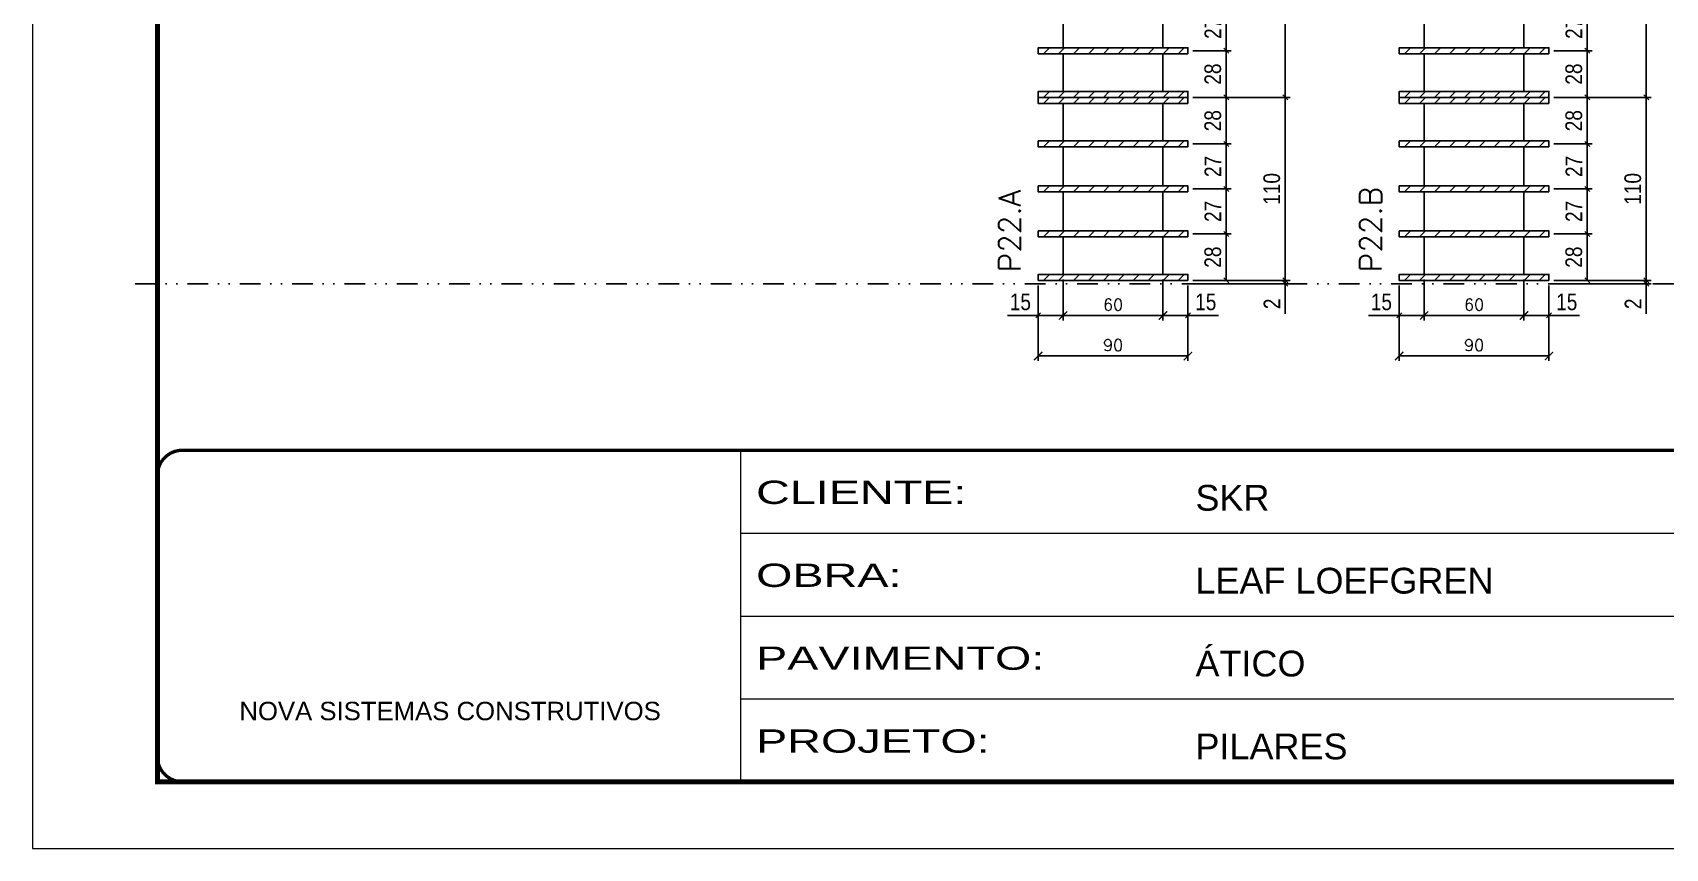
# Model space of a CAD drawing. Extents: x 14400 to 27878, y -21631 to 6985.
# Drawn here: x 15998 to 16980, y -10145 to -9655 of the extents above; entities that cross this region are included whole.
import ezdxf

# ---------------------------------------------------------------- set-up
doc = ezdxf.new("R2010")
doc.units = 0
for name, pattern in [('CONTINUO', [0]), ('DASHED', [0.75, 0.5, -0.25]), ('DIVIDE2', [0.625, 0.25, -0.125, 0, -0.125, 0, -0.125])]:
    doc.linetypes.add(name, pattern=pattern)
for name, color, linetype in [('COTA', 241, 'Continuous'), ('cotas', 4, 'Continuous'), ('Nível', 160, 'Continuous'), ('TEXTO_GERAL', 7, 'Continuous')]:
    doc.layers.add(name, color=color, linetype=linetype)
for name, color, linetype, lineweight in [('Folhas', 255, 'Continuous', 9), ('HACHURACONCRETO', 7, 'Continuous', 13), ('SARRAFO DE PRESSAO', 251, 'DASHED', 9)]:
    doc.layers.add(name, color=color, linetype=linetype, lineweight=lineweight)
doc.styles.add('ARIAL', font='arial.ttf')
doc.styles.add('COTA TECNICA', font='techl___.ttf', dxfattribs={"height": 10})
doc.styles.add('REGUA-120', font='ROMANS.shx', dxfattribs={"height": 15})
doc.styles.add('ROMANS', font='romans.shx')
doc.styles.add('Tecnologia', font='')
doc.styles.get('Tecnologia').set_extended_font_data('Forgotten Futurist')
doc.dimstyles.new('Cota Paínel', dxfattribs={"dimtxt": 7, "dimasz": 5, "dimexe": 3, "dimexo": 3, "dimgap": 3, "dimtad": 1, "dimdec": 1, "dimzin": 12, "dimdsep": 46, "dimtxsty": 'ROMANS', "dimblk": 'ARCHTICK', "dimcen": 0, "dimclrd": 4, "dimclre": 4, "dimclrt": 1, "dimadec": 1, "dimazin": 3, "dimtfac": 1, "dimtdec": 1, "dimtmove": 0, "dimatfit": 3, "dimldrblk": 'OBLIQUE', "dimfxl": 1, "dimtolj": 1, "dimtzin": 12, "dimarcsym": 0})
doc.dimstyles.new('PAINEL', dxfattribs={"dimtxt": 10, "dimasz": 3, "dimexe": 3, "dimexo": 3, "dimgap": 3, "dimtad": 1, "dimdec": 1, "dimzin": 12, "dimdsep": 46, "dimtxsty": 'COTA TECNICA', "dimblk1": 'OBLIQUE', "dimblk2": 'OBLIQUE', "dimsah": 1, "dimcen": 0.9, "dimclrd": 4, "dimclre": 4, "dimclrt": 240, "dimadec": 1, "dimazin": 3, "dimtfac": 1, "dimtdec": 1, "dimtmove": 0, "dimatfit": 3, "dimfxl": 1, "dimtolj": 1, "dimtzin": 12, "dimarcsym": 0})

# ---------------------------------------------------------------- blocks, each defined once
blk = doc.blocks.new('9999999999')
at = {"color": 30, "linetype": 'CONTINUO'}
for p, q in [((98564.56, 34230.21), (98564.56, 34429.45)), ((98564.56, 34379.64), (99583.98, 34379.64)), ((98564.56, 34329.83), (99487.98, 34329.83)), ((98564.56, 34280.02), (99487.98, 34280.02))]:
    blk.add_line(p, q, dxfattribs=at)
at = {"color": 30, "linetype": 'CONTINUO', "const_width": 2}
blk.add_lwpolyline([(99583.98, 34230.21), (99583.98, 34414.45, 0.414214), (99568.98, 34429.45), (98228.98, 34429.45, 0.414214), (98213.98, 34414.45), (98213.98, 34245.21, 0.414214), (98228.98, 34230.21), (99583.98, 34230.21)], format="xyb", dxfattribs=at)
at = {"layer": 'Folhas'}
blk.add_lwpolyline([(98138.98, 34190.21), (99623.98, 34190.21), (99623.98, 35240.21), (98138.98, 35240.21)], close=True, dxfattribs=at)
at = {"layer": 'Folhas', "color": 30, "const_width": 3}
blk.add_lwpolyline([(98213.98, 34230.21), (99583.98, 34230.21), (99583.98, 35200.21), (98213.98, 35200.21)], close=True, dxfattribs=at)
at = {"color": 7, "linetype": 'Continuous', "ltscale": 5, "style": 'ARIAL'}
for s, height, p in [('SKR', 15.483, (98837.68, 34393.13)), ('LEAF LOEFGREN', 15.4829, (98837.68, 34343.32)), ('ÁTICO', 15.483, (98837.68, 34293.51)), ('NOVA SISTEMAS CONSTRUTIVOS', 11.0592, (98263.19, 34267.21)), ('PILARES', 15.483, (98837.68, 34243.7))]:
    blk.add_text(s, height=height, dxfattribs=at).set_placement(p)
at = {"layer": 'Folhas', "color": 7, "style": 'Tecnologia', "width": 1.5}
for s, p in [('CLIENTE:', (98573.65, 34397.17)), ('OBRA:', (98573.65, 34347.31)), ('PAVIMENTO:', (98573.65, 34297.5)), ('PROJETO:', (98573.65, 34247.69))]:
    blk.add_text(s, height=14, dxfattribs=at).set_placement(p)
blk = doc.blocks.new('_Oblique')
at = {"color": 0, "linetype": 'ByBlock', "lineweight": -2}
blk.add_line((-0.5, -0.5), (0.5, 0.5), dxfattribs=at)
blk = doc.blocks.new('*D3005')
at = {"layer": 'cotas', "color": 4, "lineweight": -2, "transparency": 16777216}
for p, q in [((16697.35, -9804.04), (16754.14, -9804.04)), ((16697.35, -9806.04), (16754.14, -9806.04)), ((16751.14, -9804.04), (16751.14, -9801.04)), ((16751.14, -9804.04), (16751.14, -9806.04)), ((16751.14, -9806.04), (16751.14, -9824.15))]:
    blk.add_line(p, q, dxfattribs=at)
at = {"layer": 'Defpoints', "color": 0, "transparency": 16777216}
for p in [(16694.35, -9804.04), (16694.35, -9806.04), (16751.14, -9806.04)]:
    blk.add_point(p, dxfattribs=at)
at = {"layer": 'cotas', "color": 4, "lineweight": -2, "transparency": 16777216, "xscale": 3, "yscale": 3, "zscale": 3}
for p, rotation in [((16751.14, -9804.04), 270), ((16751.14, -9806.04), 90)]:
    blk.add_blockref('_Oblique', p, dxfattribs=dict(at, rotation=rotation))
at = {"layer": 'cotas', "color": 240, "transparency": 16777216, "insert": (16743.14, -9818.1), "char_height": 10, "attachment_point": 5, "rotation": 90, "style": 'COTA TECNICA'}
blk.add_mtext('\\A1;2', dxfattribs=at)
blk = doc.blocks.new('*D3006')
at = {"layer": 'cotas', "color": 4, "lineweight": -2, "transparency": 16777216}
for p, q in [((16602.65, -9807.04), (16602.65, -9828.1)), ((16617.65, -9803.44), (16617.65, -9828.1)), ((16602.65, -9825.1), (16584.28, -9825.1)), ((16617.65, -9825.1), (16602.65, -9825.1))]:
    blk.add_line(p, q, dxfattribs=at)
at = {"layer": 'Defpoints', "color": 0, "transparency": 16777216}
for p in [(16617.65, -9800.44), (16602.65, -9804.04), (16602.65, -9825.1)]:
    blk.add_point(p, dxfattribs=at)
at = {"layer": 'cotas', "color": 4, "lineweight": -2, "transparency": 16777216, "xscale": 3, "yscale": 3, "zscale": 3, "rotation": 180}
blk.add_blockref('_Oblique', (16602.65, -9825.1), dxfattribs=at)
at = {"layer": 'cotas', "color": 4, "lineweight": -2, "transparency": 16777216, "xscale": 3, "yscale": 3, "zscale": 3}
blk.add_blockref('_Oblique', (16617.65, -9825.1), dxfattribs=at)
at = {"layer": 'cotas', "color": 240, "transparency": 16777216, "insert": (16591.96, -9816.99), "char_height": 10, "attachment_point": 5, "style": 'COTA TECNICA'}
blk.add_mtext('\\A1;15', dxfattribs=at)
blk = doc.blocks.new('*D3007')
at = {"layer": 'cotas', "color": 4, "lineweight": -2, "transparency": 16777216}
for p, q in [((16677.65, -9803.44), (16677.65, -9828.1)), ((16692.65, -9807.04), (16692.65, -9828.1)), ((16677.65, -9825.1), (16692.65, -9825.1)), ((16692.65, -9825.1), (16711.02, -9825.1))]:
    blk.add_line(p, q, dxfattribs=at)
at = {"layer": 'Defpoints', "color": 0, "transparency": 16777216}
for p in [(16677.65, -9800.44), (16692.65, -9804.04), (16692.65, -9825.1)]:
    blk.add_point(p, dxfattribs=at)
at = {"layer": 'cotas', "color": 4, "lineweight": -2, "transparency": 16777216, "xscale": 3, "yscale": 3, "zscale": 3, "rotation": 180}
blk.add_blockref('_Oblique', (16677.65, -9825.1), dxfattribs=at)
at = {"layer": 'cotas', "color": 4, "lineweight": -2, "transparency": 16777216, "xscale": 3, "yscale": 3, "zscale": 3}
blk.add_blockref('_Oblique', (16692.65, -9825.1), dxfattribs=at)
at = {"layer": 'cotas', "color": 240, "transparency": 16777216, "insert": (16703.34, -9816.99), "char_height": 10, "attachment_point": 5, "style": 'COTA TECNICA'}
blk.add_mtext('\\A1;15', dxfattribs=at)
blk = doc.blocks.new('_ArchTick')
at = {"color": 0, "linetype": 'ByBlock', "const_width": 0.15}
blk.add_lwpolyline([(-0.5, -0.5), (0.5, 0.5)], dxfattribs=at)
blk = doc.blocks.new('*D3008')
at = {"layer": 'COTA', "color": 4, "lineweight": -2, "transparency": 16777216}
for p, q in [((16602.65, -9807.04), (16602.65, -9852.43)), ((16692.65, -9807.04), (16692.65, -9852.43)), ((16602.65, -9849.43), (16692.65, -9849.43))]:
    blk.add_line(p, q, dxfattribs=at)
at = {"layer": 'Defpoints', "color": 0, "transparency": 16777216}
for p in [(16602.65, -9804.04), (16692.65, -9804.04), (16692.65, -9849.43)]:
    blk.add_point(p, dxfattribs=at)
at = {"layer": 'COTA', "color": 4, "lineweight": -2, "transparency": 16777216, "xscale": 5, "yscale": 5, "zscale": 5, "rotation": 180}
blk.add_blockref('_ArchTick', (16602.65, -9849.43), dxfattribs=at)
at = {"layer": 'COTA', "color": 4, "lineweight": -2, "transparency": 16777216, "xscale": 5, "yscale": 5, "zscale": 5}
blk.add_blockref('_ArchTick', (16692.65, -9849.43), dxfattribs=at)
at = {"layer": 'COTA', "color": 1, "transparency": 16777216, "insert": (16647.65, -9842.93), "char_height": 7, "attachment_point": 5, "style": 'ROMANS'}
blk.add_mtext('\\A1;90', dxfattribs=at)
blk = doc.blocks.new('*D3009')
at = {"layer": 'cotas', "color": 4, "lineweight": -2, "transparency": 16777216}
for p, q in [((16695.65, -9694.04), (16754.14, -9694.04)), ((16751.14, -9804.04), (16751.14, -9694.04)), ((16695.65, -9804.04), (16754.14, -9804.04))]:
    blk.add_line(p, q, dxfattribs=at)
at = {"layer": 'Defpoints', "color": 0, "transparency": 16777216}
for p in [(16692.65, -9694.04), (16751.14, -9694.04), (16692.65, -9804.04)]:
    blk.add_point(p, dxfattribs=at)
at = {"layer": 'cotas', "color": 4, "lineweight": -2, "transparency": 16777216, "xscale": 3, "yscale": 3, "zscale": 3}
for p, rotation in [((16751.14, -9694.04), 90), ((16751.14, -9804.04), 270)]:
    blk.add_blockref('_Oblique', p, dxfattribs=dict(at, rotation=rotation))
at = {"layer": 'cotas', "color": 240, "transparency": 16777216, "insert": (16743.04, -9749.04), "char_height": 10, "attachment_point": 5, "rotation": 90, "style": 'COTA TECNICA'}
blk.add_mtext('\\A1;110', dxfattribs=at)
blk = doc.blocks.new('*D3010')
at = {"layer": 'cotas', "color": 4, "lineweight": -2, "transparency": 16777216}
for p, q in [((16695.65, -9776.04), (16718.7, -9776.04)), ((16715.7, -9804.04), (16715.7, -9776.04)), ((16695.65, -9804.04), (16718.7, -9804.04))]:
    blk.add_line(p, q, dxfattribs=at)
at = {"layer": 'Defpoints', "color": 0, "transparency": 16777216}
for p in [(16692.65, -9776.04), (16715.7, -9776.04), (16692.65, -9804.04)]:
    blk.add_point(p, dxfattribs=at)
at = {"layer": 'cotas', "color": 4, "lineweight": -2, "transparency": 16777216, "xscale": 3, "yscale": 3, "zscale": 3}
for p, rotation in [((16715.7, -9776.04), 90), ((16715.7, -9804.04), 270)]:
    blk.add_blockref('_Oblique', p, dxfattribs=dict(at, rotation=rotation))
at = {"layer": 'cotas', "color": 240, "transparency": 16777216, "insert": (16707.6, -9790.04), "char_height": 10, "attachment_point": 5, "rotation": 90, "style": 'COTA TECNICA'}
blk.add_mtext('\\A1;28', dxfattribs=at)
blk = doc.blocks.new('*D3011')
at = {"layer": 'cotas', "color": 4, "lineweight": -2, "transparency": 16777216}
for p, q in [((16695.65, -9749.04), (16718.7, -9749.04)), ((16715.7, -9776.04), (16715.7, -9749.04)), ((16695.65, -9776.04), (16718.7, -9776.04))]:
    blk.add_line(p, q, dxfattribs=at)
at = {"layer": 'Defpoints', "color": 0, "transparency": 16777216}
for p in [(16692.65, -9749.04), (16715.7, -9749.04), (16692.65, -9776.04)]:
    blk.add_point(p, dxfattribs=at)
at = {"layer": 'cotas', "color": 4, "lineweight": -2, "transparency": 16777216, "xscale": 3, "yscale": 3, "zscale": 3}
for p, rotation in [((16715.7, -9749.04), 90), ((16715.7, -9776.04), 270)]:
    blk.add_blockref('_Oblique', p, dxfattribs=dict(at, rotation=rotation))
at = {"layer": 'cotas', "color": 240, "transparency": 16777216, "insert": (16707.62, -9762.54), "char_height": 10, "attachment_point": 5, "rotation": 90, "style": 'COTA TECNICA'}
blk.add_mtext('\\A1;27', dxfattribs=at)
blk = doc.blocks.new('*D3012')
at = {"layer": 'cotas', "color": 4, "lineweight": -2, "transparency": 16777216}
for p, q in [((16695.65, -9722.04), (16718.7, -9722.04)), ((16715.7, -9749.04), (16715.7, -9722.04)), ((16695.65, -9749.04), (16718.7, -9749.04))]:
    blk.add_line(p, q, dxfattribs=at)
at = {"layer": 'Defpoints', "color": 0, "transparency": 16777216}
for p in [(16692.65, -9722.04), (16715.7, -9722.04), (16692.65, -9749.04)]:
    blk.add_point(p, dxfattribs=at)
at = {"layer": 'cotas', "color": 4, "lineweight": -2, "transparency": 16777216, "xscale": 3, "yscale": 3, "zscale": 3}
for p, rotation in [((16715.7, -9722.04), 90), ((16715.7, -9749.04), 270)]:
    blk.add_blockref('_Oblique', p, dxfattribs=dict(at, rotation=rotation))
at = {"layer": 'cotas', "color": 240, "transparency": 16777216, "insert": (16707.62, -9735.54), "char_height": 10, "attachment_point": 5, "rotation": 90, "style": 'COTA TECNICA'}
blk.add_mtext('\\A1;27', dxfattribs=at)
blk = doc.blocks.new('*D3013')
at = {"layer": 'cotas', "color": 4, "lineweight": -2, "transparency": 16777216}
for p, q in [((16695.65, -9694.04), (16718.7, -9694.04)), ((16715.7, -9722.04), (16715.7, -9694.04)), ((16695.65, -9722.04), (16718.7, -9722.04))]:
    blk.add_line(p, q, dxfattribs=at)
at = {"layer": 'Defpoints', "color": 0, "transparency": 16777216}
for p in [(16692.65, -9694.04), (16715.7, -9694.04), (16692.65, -9722.04)]:
    blk.add_point(p, dxfattribs=at)
at = {"layer": 'cotas', "color": 4, "lineweight": -2, "transparency": 16777216, "xscale": 3, "yscale": 3, "zscale": 3}
for p, rotation in [((16715.7, -9694.04), 90), ((16715.7, -9722.04), 270)]:
    blk.add_blockref('_Oblique', p, dxfattribs=dict(at, rotation=rotation))
at = {"layer": 'cotas', "color": 240, "transparency": 16777216, "insert": (16707.6, -9708.04), "char_height": 10, "attachment_point": 5, "rotation": 90, "style": 'COTA TECNICA'}
blk.add_mtext('\\A1;28', dxfattribs=at)
blk = doc.blocks.new('*D3014')
at = {"layer": 'cotas', "color": 4, "lineweight": -2, "transparency": 16777216}
for p, q in [((16695.65, -9584.04), (16754.14, -9584.04)), ((16751.14, -9694.04), (16751.14, -9584.04)), ((16695.65, -9694.04), (16754.14, -9694.04))]:
    blk.add_line(p, q, dxfattribs=at)
at = {"layer": 'Defpoints', "color": 0, "transparency": 16777216}
for p in [(16692.65, -9584.04), (16751.14, -9584.04), (16692.65, -9694.04)]:
    blk.add_point(p, dxfattribs=at)
at = {"layer": 'cotas', "color": 4, "lineweight": -2, "transparency": 16777216, "xscale": 3, "yscale": 3, "zscale": 3}
for p, rotation in [((16751.14, -9584.04), 90), ((16751.14, -9694.04), 270)]:
    blk.add_blockref('_Oblique', p, dxfattribs=dict(at, rotation=rotation))
at = {"layer": 'cotas', "color": 240, "transparency": 16777216, "insert": (16743.04, -9639.04), "char_height": 10, "attachment_point": 5, "rotation": 90, "style": 'COTA TECNICA'}
blk.add_mtext('\\A1;110', dxfattribs=at)
blk = doc.blocks.new('*D3015')
at = {"layer": 'cotas', "color": 4, "lineweight": -2, "transparency": 16777216}
for p, q in [((16695.65, -9666.04), (16718.7, -9666.04)), ((16715.7, -9694.04), (16715.7, -9666.04)), ((16695.65, -9694.04), (16718.7, -9694.04))]:
    blk.add_line(p, q, dxfattribs=at)
at = {"layer": 'Defpoints', "color": 0, "transparency": 16777216}
for p in [(16692.65, -9666.04), (16715.7, -9666.04), (16692.65, -9694.04)]:
    blk.add_point(p, dxfattribs=at)
at = {"layer": 'cotas', "color": 4, "lineweight": -2, "transparency": 16777216, "xscale": 3, "yscale": 3, "zscale": 3}
for p, rotation in [((16715.7, -9666.04), 90), ((16715.7, -9694.04), 270)]:
    blk.add_blockref('_Oblique', p, dxfattribs=dict(at, rotation=rotation))
at = {"layer": 'cotas', "color": 240, "transparency": 16777216, "insert": (16707.6, -9680.04), "char_height": 10, "attachment_point": 5, "rotation": 90, "style": 'COTA TECNICA'}
blk.add_mtext('\\A1;28', dxfattribs=at)
blk = doc.blocks.new('*D3016')
at = {"layer": 'cotas', "color": 4, "lineweight": -2, "transparency": 16777216}
for p, q in [((16695.65, -9639.04), (16718.7, -9639.04)), ((16715.7, -9666.04), (16715.7, -9639.04)), ((16695.65, -9666.04), (16718.7, -9666.04))]:
    blk.add_line(p, q, dxfattribs=at)
at = {"layer": 'Defpoints', "color": 0, "transparency": 16777216}
for p in [(16692.65, -9639.04), (16715.7, -9639.04), (16692.65, -9666.04)]:
    blk.add_point(p, dxfattribs=at)
at = {"layer": 'cotas', "color": 4, "lineweight": -2, "transparency": 16777216, "xscale": 3, "yscale": 3, "zscale": 3}
for p, rotation in [((16715.7, -9639.04), 90), ((16715.7, -9666.04), 270)]:
    blk.add_blockref('_Oblique', p, dxfattribs=dict(at, rotation=rotation))
at = {"layer": 'cotas', "color": 240, "transparency": 16777216, "insert": (16707.62, -9652.54), "char_height": 10, "attachment_point": 5, "rotation": 90, "style": 'COTA TECNICA'}
blk.add_mtext('\\A1;27', dxfattribs=at)
blk = doc.blocks.new('*D3019')
at = {"layer": 'COTA', "color": 4, "lineweight": -2, "transparency": 16777216}
for p, q in [((16617.65, -9809.04), (16617.65, -9828.1)), ((16677.65, -9809.04), (16677.65, -9828.1)), ((16617.65, -9825.1), (16677.65, -9825.1))]:
    blk.add_line(p, q, dxfattribs=at)
at = {"layer": 'Defpoints', "color": 0, "transparency": 16777216}
for p in [(16617.65, -9806.04), (16677.65, -9806.04), (16677.65, -9825.1)]:
    blk.add_point(p, dxfattribs=at)
at = {"layer": 'COTA', "color": 4, "lineweight": -2, "transparency": 16777216, "xscale": 5, "yscale": 5, "zscale": 5, "rotation": 180}
blk.add_blockref('_ArchTick', (16617.65, -9825.1), dxfattribs=at)
at = {"layer": 'COTA', "color": 4, "lineweight": -2, "transparency": 16777216, "xscale": 5, "yscale": 5, "zscale": 5}
blk.add_blockref('_ArchTick', (16677.65, -9825.1), dxfattribs=at)
at = {"layer": 'COTA', "color": 1, "transparency": 16777216, "insert": (16647.65, -9818.6), "char_height": 7, "attachment_point": 5, "style": 'ROMANS'}
blk.add_mtext('\\A1;60', dxfattribs=at)
blk = doc.blocks.new('*D3066')
at = {"layer": 'cotas', "color": 4, "lineweight": -2, "transparency": 16777216}
for p, q in [((16914.26, -9804.04), (16971.06, -9804.04)), ((16914.26, -9806.04), (16971.06, -9806.04)), ((16968.06, -9804.04), (16968.06, -9801.04)), ((16968.06, -9804.04), (16968.06, -9806.04)), ((16968.06, -9806.04), (16968.06, -9824.15))]:
    blk.add_line(p, q, dxfattribs=at)
at = {"layer": 'Defpoints', "color": 0, "transparency": 16777216}
for p in [(16911.26, -9804.04), (16911.26, -9806.04), (16968.06, -9806.04)]:
    blk.add_point(p, dxfattribs=at)
at = {"layer": 'cotas', "color": 4, "lineweight": -2, "transparency": 16777216, "xscale": 3, "yscale": 3, "zscale": 3}
for p, rotation in [((16968.06, -9804.04), 270), ((16968.06, -9806.04), 90)]:
    blk.add_blockref('_Oblique', p, dxfattribs=dict(at, rotation=rotation))
at = {"layer": 'cotas', "color": 240, "transparency": 16777216, "insert": (16960.06, -9818.1), "char_height": 10, "attachment_point": 5, "rotation": 90, "style": 'COTA TECNICA'}
blk.add_mtext('\\A1;2', dxfattribs=at)
blk = doc.blocks.new('*D3067')
at = {"layer": 'cotas', "color": 4, "lineweight": -2, "transparency": 16777216}
for p, q in [((16819.57, -9807.04), (16819.57, -9828.1)), ((16834.57, -9803.44), (16834.57, -9828.1)), ((16819.57, -9825.1), (16801.2, -9825.1)), ((16834.57, -9825.1), (16819.57, -9825.1))]:
    blk.add_line(p, q, dxfattribs=at)
at = {"layer": 'Defpoints', "color": 0, "transparency": 16777216}
for p in [(16834.57, -9800.44), (16819.57, -9804.04), (16819.57, -9825.1)]:
    blk.add_point(p, dxfattribs=at)
at = {"layer": 'cotas', "color": 4, "lineweight": -2, "transparency": 16777216, "xscale": 3, "yscale": 3, "zscale": 3, "rotation": 180}
blk.add_blockref('_Oblique', (16819.57, -9825.1), dxfattribs=at)
at = {"layer": 'cotas', "color": 4, "lineweight": -2, "transparency": 16777216, "xscale": 3, "yscale": 3, "zscale": 3}
blk.add_blockref('_Oblique', (16834.57, -9825.1), dxfattribs=at)
at = {"layer": 'cotas', "color": 240, "transparency": 16777216, "insert": (16808.88, -9816.99), "char_height": 10, "attachment_point": 5, "style": 'COTA TECNICA'}
blk.add_mtext('\\A1;15', dxfattribs=at)
blk = doc.blocks.new('*D3068')
at = {"layer": 'cotas', "color": 4, "lineweight": -2, "transparency": 16777216}
for p, q in [((16894.57, -9803.44), (16894.57, -9828.1)), ((16909.57, -9807.04), (16909.57, -9828.1)), ((16894.57, -9825.1), (16909.57, -9825.1)), ((16909.57, -9825.1), (16927.94, -9825.1))]:
    blk.add_line(p, q, dxfattribs=at)
at = {"layer": 'Defpoints', "color": 0, "transparency": 16777216}
for p in [(16894.57, -9800.44), (16909.57, -9804.04), (16909.57, -9825.1)]:
    blk.add_point(p, dxfattribs=at)
at = {"layer": 'cotas', "color": 4, "lineweight": -2, "transparency": 16777216, "xscale": 3, "yscale": 3, "zscale": 3, "rotation": 180}
blk.add_blockref('_Oblique', (16894.57, -9825.1), dxfattribs=at)
at = {"layer": 'cotas', "color": 4, "lineweight": -2, "transparency": 16777216, "xscale": 3, "yscale": 3, "zscale": 3}
blk.add_blockref('_Oblique', (16909.57, -9825.1), dxfattribs=at)
at = {"layer": 'cotas', "color": 240, "transparency": 16777216, "insert": (16920.25, -9816.99), "char_height": 10, "attachment_point": 5, "style": 'COTA TECNICA'}
blk.add_mtext('\\A1;15', dxfattribs=at)
blk = doc.blocks.new('*D3069')
at = {"layer": 'COTA', "color": 4, "lineweight": -2, "transparency": 16777216}
for p, q in [((16819.57, -9807.04), (16819.57, -9852.43)), ((16909.57, -9807.04), (16909.57, -9852.43)), ((16819.57, -9849.43), (16909.57, -9849.43))]:
    blk.add_line(p, q, dxfattribs=at)
at = {"layer": 'Defpoints', "color": 0, "transparency": 16777216}
for p in [(16819.57, -9804.04), (16909.57, -9804.04), (16909.57, -9849.43)]:
    blk.add_point(p, dxfattribs=at)
at = {"layer": 'COTA', "color": 4, "lineweight": -2, "transparency": 16777216, "xscale": 5, "yscale": 5, "zscale": 5, "rotation": 180}
blk.add_blockref('_ArchTick', (16819.57, -9849.43), dxfattribs=at)
at = {"layer": 'COTA', "color": 4, "lineweight": -2, "transparency": 16777216, "xscale": 5, "yscale": 5, "zscale": 5}
blk.add_blockref('_ArchTick', (16909.57, -9849.43), dxfattribs=at)
at = {"layer": 'COTA', "color": 1, "transparency": 16777216, "insert": (16864.57, -9842.93), "char_height": 7, "attachment_point": 5, "style": 'ROMANS'}
blk.add_mtext('\\A1;90', dxfattribs=at)
blk = doc.blocks.new('*D3070')
at = {"layer": 'cotas', "color": 4, "lineweight": -2, "transparency": 16777216}
for p, q in [((16912.57, -9694.04), (16971.06, -9694.04)), ((16968.06, -9804.04), (16968.06, -9694.04)), ((16912.57, -9804.04), (16971.06, -9804.04))]:
    blk.add_line(p, q, dxfattribs=at)
at = {"layer": 'Defpoints', "color": 0, "transparency": 16777216}
for p in [(16909.57, -9694.04), (16968.06, -9694.04), (16909.57, -9804.04)]:
    blk.add_point(p, dxfattribs=at)
at = {"layer": 'cotas', "color": 4, "lineweight": -2, "transparency": 16777216, "xscale": 3, "yscale": 3, "zscale": 3}
for p, rotation in [((16968.06, -9694.04), 90), ((16968.06, -9804.04), 270)]:
    blk.add_blockref('_Oblique', p, dxfattribs=dict(at, rotation=rotation))
at = {"layer": 'cotas', "color": 240, "transparency": 16777216, "insert": (16959.96, -9749.04), "char_height": 10, "attachment_point": 5, "rotation": 90, "style": 'COTA TECNICA'}
blk.add_mtext('\\A1;110', dxfattribs=at)
blk = doc.blocks.new('*D3071')
at = {"layer": 'cotas', "color": 4, "lineweight": -2, "transparency": 16777216}
for p, q in [((16912.57, -9776.04), (16935.61, -9776.04)), ((16932.61, -9804.04), (16932.61, -9776.04)), ((16912.57, -9804.04), (16935.61, -9804.04))]:
    blk.add_line(p, q, dxfattribs=at)
at = {"layer": 'Defpoints', "color": 0, "transparency": 16777216}
for p in [(16909.57, -9776.04), (16932.61, -9776.04), (16909.57, -9804.04)]:
    blk.add_point(p, dxfattribs=at)
at = {"layer": 'cotas', "color": 4, "lineweight": -2, "transparency": 16777216, "xscale": 3, "yscale": 3, "zscale": 3}
for p, rotation in [((16932.61, -9776.04), 90), ((16932.61, -9804.04), 270)]:
    blk.add_blockref('_Oblique', p, dxfattribs=dict(at, rotation=rotation))
at = {"layer": 'cotas', "color": 240, "transparency": 16777216, "insert": (16924.52, -9790.04), "char_height": 10, "attachment_point": 5, "rotation": 90, "style": 'COTA TECNICA'}
blk.add_mtext('\\A1;28', dxfattribs=at)
blk = doc.blocks.new('*D3072')
at = {"layer": 'cotas', "color": 4, "lineweight": -2, "transparency": 16777216}
for p, q in [((16912.57, -9749.04), (16935.61, -9749.04)), ((16932.61, -9776.04), (16932.61, -9749.04)), ((16912.57, -9776.04), (16935.61, -9776.04))]:
    blk.add_line(p, q, dxfattribs=at)
at = {"layer": 'Defpoints', "color": 0, "transparency": 16777216}
for p in [(16909.57, -9749.04), (16932.61, -9749.04), (16909.57, -9776.04)]:
    blk.add_point(p, dxfattribs=at)
at = {"layer": 'cotas', "color": 4, "lineweight": -2, "transparency": 16777216, "xscale": 3, "yscale": 3, "zscale": 3}
for p, rotation in [((16932.61, -9749.04), 90), ((16932.61, -9776.04), 270)]:
    blk.add_blockref('_Oblique', p, dxfattribs=dict(at, rotation=rotation))
at = {"layer": 'cotas', "color": 240, "transparency": 16777216, "insert": (16924.54, -9762.54), "char_height": 10, "attachment_point": 5, "rotation": 90, "style": 'COTA TECNICA'}
blk.add_mtext('\\A1;27', dxfattribs=at)
blk = doc.blocks.new('*D3073')
at = {"layer": 'cotas', "color": 4, "lineweight": -2, "transparency": 16777216}
for p, q in [((16912.57, -9722.04), (16935.61, -9722.04)), ((16932.61, -9749.04), (16932.61, -9722.04)), ((16912.57, -9749.04), (16935.61, -9749.04))]:
    blk.add_line(p, q, dxfattribs=at)
at = {"layer": 'Defpoints', "color": 0, "transparency": 16777216}
for p in [(16909.57, -9722.04), (16932.61, -9722.04), (16909.57, -9749.04)]:
    blk.add_point(p, dxfattribs=at)
at = {"layer": 'cotas', "color": 4, "lineweight": -2, "transparency": 16777216, "xscale": 3, "yscale": 3, "zscale": 3}
for p, rotation in [((16932.61, -9722.04), 90), ((16932.61, -9749.04), 270)]:
    blk.add_blockref('_Oblique', p, dxfattribs=dict(at, rotation=rotation))
at = {"layer": 'cotas', "color": 240, "transparency": 16777216, "insert": (16924.54, -9735.54), "char_height": 10, "attachment_point": 5, "rotation": 90, "style": 'COTA TECNICA'}
blk.add_mtext('\\A1;27', dxfattribs=at)
blk = doc.blocks.new('*D3074')
at = {"layer": 'cotas', "color": 4, "lineweight": -2, "transparency": 16777216}
for p, q in [((16912.57, -9694.04), (16935.61, -9694.04)), ((16932.61, -9722.04), (16932.61, -9694.04)), ((16912.57, -9722.04), (16935.61, -9722.04))]:
    blk.add_line(p, q, dxfattribs=at)
at = {"layer": 'Defpoints', "color": 0, "transparency": 16777216}
for p in [(16909.57, -9694.04), (16932.61, -9694.04), (16909.57, -9722.04)]:
    blk.add_point(p, dxfattribs=at)
at = {"layer": 'cotas', "color": 4, "lineweight": -2, "transparency": 16777216, "xscale": 3, "yscale": 3, "zscale": 3}
for p, rotation in [((16932.61, -9694.04), 90), ((16932.61, -9722.04), 270)]:
    blk.add_blockref('_Oblique', p, dxfattribs=dict(at, rotation=rotation))
at = {"layer": 'cotas', "color": 240, "transparency": 16777216, "insert": (16924.52, -9708.04), "char_height": 10, "attachment_point": 5, "rotation": 90, "style": 'COTA TECNICA'}
blk.add_mtext('\\A1;28', dxfattribs=at)
blk = doc.blocks.new('*D3075')
at = {"layer": 'cotas', "color": 4, "lineweight": -2, "transparency": 16777216}
for p, q in [((16912.57, -9584.04), (16971.06, -9584.04)), ((16968.06, -9694.04), (16968.06, -9584.04)), ((16912.57, -9694.04), (16971.06, -9694.04))]:
    blk.add_line(p, q, dxfattribs=at)
at = {"layer": 'Defpoints', "color": 0, "transparency": 16777216}
for p in [(16909.57, -9584.04), (16968.06, -9584.04), (16909.57, -9694.04)]:
    blk.add_point(p, dxfattribs=at)
at = {"layer": 'cotas', "color": 4, "lineweight": -2, "transparency": 16777216, "xscale": 3, "yscale": 3, "zscale": 3}
for p, rotation in [((16968.06, -9584.04), 90), ((16968.06, -9694.04), 270)]:
    blk.add_blockref('_Oblique', p, dxfattribs=dict(at, rotation=rotation))
at = {"layer": 'cotas', "color": 240, "transparency": 16777216, "insert": (16959.96, -9639.04), "char_height": 10, "attachment_point": 5, "rotation": 90, "style": 'COTA TECNICA'}
blk.add_mtext('\\A1;110', dxfattribs=at)
blk = doc.blocks.new('*D3076')
at = {"layer": 'cotas', "color": 4, "lineweight": -2, "transparency": 16777216}
for p, q in [((16912.57, -9666.04), (16935.61, -9666.04)), ((16932.61, -9694.04), (16932.61, -9666.04)), ((16912.57, -9694.04), (16935.61, -9694.04))]:
    blk.add_line(p, q, dxfattribs=at)
at = {"layer": 'Defpoints', "color": 0, "transparency": 16777216}
for p in [(16909.57, -9666.04), (16932.61, -9666.04), (16909.57, -9694.04)]:
    blk.add_point(p, dxfattribs=at)
at = {"layer": 'cotas', "color": 4, "lineweight": -2, "transparency": 16777216, "xscale": 3, "yscale": 3, "zscale": 3}
for p, rotation in [((16932.61, -9666.04), 90), ((16932.61, -9694.04), 270)]:
    blk.add_blockref('_Oblique', p, dxfattribs=dict(at, rotation=rotation))
at = {"layer": 'cotas', "color": 240, "transparency": 16777216, "insert": (16924.52, -9680.04), "char_height": 10, "attachment_point": 5, "rotation": 90, "style": 'COTA TECNICA'}
blk.add_mtext('\\A1;28', dxfattribs=at)
blk = doc.blocks.new('*D3077')
at = {"layer": 'cotas', "color": 4, "lineweight": -2, "transparency": 16777216}
for p, q in [((16912.57, -9639.04), (16935.61, -9639.04)), ((16932.61, -9666.04), (16932.61, -9639.04)), ((16912.57, -9666.04), (16935.61, -9666.04))]:
    blk.add_line(p, q, dxfattribs=at)
at = {"layer": 'Defpoints', "color": 0, "transparency": 16777216}
for p in [(16909.57, -9639.04), (16932.61, -9639.04), (16909.57, -9666.04)]:
    blk.add_point(p, dxfattribs=at)
at = {"layer": 'cotas', "color": 4, "lineweight": -2, "transparency": 16777216, "xscale": 3, "yscale": 3, "zscale": 3}
for p, rotation in [((16932.61, -9639.04), 90), ((16932.61, -9666.04), 270)]:
    blk.add_blockref('_Oblique', p, dxfattribs=dict(at, rotation=rotation))
at = {"layer": 'cotas', "color": 240, "transparency": 16777216, "insert": (16924.54, -9652.54), "char_height": 10, "attachment_point": 5, "rotation": 90, "style": 'COTA TECNICA'}
blk.add_mtext('\\A1;27', dxfattribs=at)
blk = doc.blocks.new('*D3080')
at = {"layer": 'COTA', "color": 4, "lineweight": -2, "transparency": 16777216}
for p, q in [((16834.57, -9809.04), (16834.57, -9828.1)), ((16894.57, -9809.04), (16894.57, -9828.1)), ((16834.57, -9825.1), (16894.57, -9825.1))]:
    blk.add_line(p, q, dxfattribs=at)
at = {"layer": 'Defpoints', "color": 0, "transparency": 16777216}
for p in [(16834.57, -9806.04), (16894.57, -9806.04), (16894.57, -9825.1)]:
    blk.add_point(p, dxfattribs=at)
at = {"layer": 'COTA', "color": 4, "lineweight": -2, "transparency": 16777216, "xscale": 5, "yscale": 5, "zscale": 5, "rotation": 180}
blk.add_blockref('_ArchTick', (16834.57, -9825.1), dxfattribs=at)
at = {"layer": 'COTA', "color": 4, "lineweight": -2, "transparency": 16777216, "xscale": 5, "yscale": 5, "zscale": 5}
blk.add_blockref('_ArchTick', (16894.57, -9825.1), dxfattribs=at)
at = {"layer": 'COTA', "color": 1, "transparency": 16777216, "insert": (16864.57, -9818.6), "char_height": 7, "attachment_point": 5, "style": 'ROMANS'}
blk.add_mtext('\\A1;60', dxfattribs=at)

msp = doc.modelspace()

# ---------------------------------------------------------------- hatches: boundary and pattern name
at = {"layer": 'HACHURACONCRETO'}
h = msp.add_hatch(dxfattribs=at)
h.set_pattern_fill('ANSI31', color=256, scale=2)
h.set_pattern_definition([(45, (52900.365, -23824.4444), (-4.4901281, 4.4901281), [])])
h.paths.add_polyline_path([(16692.65, -9667.841), (16692.65, -9664.241), (16602.65, -9664.241), (16602.65, -9667.841)])
h = msp.add_hatch(dxfattribs=at)
h.set_pattern_fill('ANSI31', color=256, scale=2)
h.set_pattern_definition([(45, (53117.2823, -23824.4444), (-4.4901281, 4.4901281), [])])
h.paths.add_polyline_path([(16909.567, -9667.841), (16909.567, -9664.241), (16819.567, -9664.241), (16819.567, -9667.841)])
h = msp.add_hatch(dxfattribs=at)
h.set_pattern_fill('ANSI31', color=256, scale=2)
h.set_pattern_definition([(45, (52900.365, -23850.6444), (-4.4901281, 4.4901281), [])])
h.paths.add_polyline_path([(16692.65, -9694.041), (16692.65, -9690.441), (16602.65, -9690.441), (16602.65, -9694.041)])
h = msp.add_hatch(dxfattribs=at)
h.set_pattern_fill('ANSI31', color=256, scale=2)
h.set_pattern_definition([(45, (53117.2823, -23850.6444), (-4.4901281, 4.4901281), [])])
h.paths.add_polyline_path([(16909.567, -9694.041), (16909.567, -9690.441), (16819.567, -9690.441), (16819.567, -9694.041)])
h = msp.add_hatch(dxfattribs=at)
h.set_pattern_fill('ANSI31', color=256, scale=2)
h.set_pattern_definition([(45, (52900.365, -23854.2444), (-4.4901281, 4.4901281), [])])
h.paths.add_polyline_path([(16692.65, -9697.641), (16692.65, -9694.041), (16602.65, -9694.041), (16602.65, -9697.641)])
h = msp.add_hatch(dxfattribs=at)
h.set_pattern_fill('ANSI31', color=256, scale=2)
h.set_pattern_definition([(45, (53117.2823, -23854.2444), (-4.4901281, 4.4901281), [])])
h.paths.add_polyline_path([(16909.567, -9697.641), (16909.567, -9694.041), (16819.567, -9694.041), (16819.567, -9697.641)])
h = msp.add_hatch(dxfattribs=at)
h.set_pattern_fill('ANSI31', color=256, scale=2)
h.set_pattern_definition([(45, (52900.365, -23880.4444), (-4.4901281, 4.4901281), [])])
h.paths.add_polyline_path([(16692.65, -9723.841), (16692.65, -9720.241), (16602.65, -9720.241), (16602.65, -9723.841)])
h = msp.add_hatch(dxfattribs=at)
h.set_pattern_fill('ANSI31', color=256, scale=2)
h.set_pattern_definition([(45, (53117.2823, -23880.4444), (-4.4901281, 4.4901281), [])])
h.paths.add_polyline_path([(16909.567, -9723.841), (16909.567, -9720.241), (16819.567, -9720.241), (16819.567, -9723.841)])
h = msp.add_hatch(dxfattribs=at)
h.set_pattern_fill('ANSI31', color=256, scale=2)
h.set_pattern_definition([(45, (52900.365, -23907.4444), (-4.4901281, 4.4901281), [])])
h.paths.add_polyline_path([(16692.65, -9750.841), (16692.65, -9747.241), (16602.65, -9747.241), (16602.65, -9750.841)])
h = msp.add_hatch(dxfattribs=at)
h.set_pattern_fill('ANSI31', color=256, scale=2)
h.set_pattern_definition([(45, (53117.2823, -23907.4444), (-4.4901281, 4.4901281), [])])
h.paths.add_polyline_path([(16909.567, -9750.841), (16909.567, -9747.241), (16819.567, -9747.241), (16819.567, -9750.841)])
h = msp.add_hatch(dxfattribs=at)
h.set_pattern_fill('ANSI31', color=256, scale=2)
h.set_pattern_definition([(45, (52900.365, -23934.4444), (-4.4901281, 4.4901281), [])])
h.paths.add_polyline_path([(16692.65, -9777.841), (16692.65, -9774.241), (16602.65, -9774.241), (16602.65, -9777.841)])
h = msp.add_hatch(dxfattribs=at)
h.set_pattern_fill('ANSI31', color=256, scale=2)
h.set_pattern_definition([(45, (53117.2823, -23934.4444), (-4.4901281, 4.4901281), [])])
h.paths.add_polyline_path([(16909.567, -9777.841), (16909.567, -9774.241), (16819.567, -9774.241), (16819.567, -9777.841)])
h = msp.add_hatch(dxfattribs=at)
h.set_pattern_fill('ANSI31', color=256, scale=2)
h.set_pattern_definition([(45, (52900.365, -23960.6444), (-4.4901281, 4.4901281), [])])
h.paths.add_polyline_path([(16692.65, -9804.041), (16692.65, -9800.441), (16602.65, -9800.441), (16602.65, -9804.041)])
h = msp.add_hatch(dxfattribs=at)
h.set_pattern_fill('ANSI31', color=256, scale=2)
h.set_pattern_definition([(45, (53117.2823, -23960.6444), (-4.4901281, 4.4901281), [])])
h.paths.add_polyline_path([(16909.567, -9804.041), (16909.567, -9800.441), (16819.567, -9800.441), (16819.567, -9804.041)])

# ---------------------------------------------------------------- linework, layer by layer
for points in [[(16617.65, -9640.841), (16677.65, -9640.841), (16677.65, -9664.241), (16617.65, -9664.241)], [(16834.567, -9640.841), (16894.567, -9640.841), (16894.567, -9664.241), (16834.567, -9664.241)], [(16692.65, -9667.841), (16692.65, -9664.241), (16602.65, -9664.241), (16602.65, -9667.841)], [(16617.65, -9667.841), (16677.65, -9667.841), (16677.65, -9690.441), (16617.65, -9690.441)], [(16909.567, -9667.841), (16909.567, -9664.241), (16819.567, -9664.241), (16819.567, -9667.841)], [(16834.567, -9667.841), (16894.567, -9667.841), (16894.567, -9690.441), (16834.567, -9690.441)], [(16692.65, -9694.041), (16692.65, -9690.441), (16602.65, -9690.441), (16602.65, -9694.041)], [(16909.567, -9694.041), (16909.567, -9690.441), (16819.567, -9690.441), (16819.567, -9694.041)], [(16692.65, -9697.641), (16692.65, -9694.041), (16602.65, -9694.041), (16602.65, -9697.641)], [(16617.65, -9697.641), (16677.65, -9697.641), (16677.65, -9720.241), (16617.65, -9720.241)], [(16909.567, -9697.641), (16909.567, -9694.041), (16819.567, -9694.041), (16819.567, -9697.641)], [(16834.567, -9697.641), (16894.567, -9697.641), (16894.567, -9720.241), (16834.567, -9720.241)], [(16692.65, -9723.841), (16692.65, -9720.241), (16602.65, -9720.241), (16602.65, -9723.841)], [(16909.567, -9723.841), (16909.567, -9720.241), (16819.567, -9720.241), (16819.567, -9723.841)], [(16617.65, -9723.841), (16677.65, -9723.841), (16677.65, -9747.241), (16617.65, -9747.241)], [(16834.567, -9723.841), (16894.567, -9723.841), (16894.567, -9747.241), (16834.567, -9747.241)], [(16692.65, -9750.841), (16692.65, -9747.241), (16602.65, -9747.241), (16602.65, -9750.841)], [(16617.65, -9750.841), (16677.65, -9750.841), (16677.65, -9774.241), (16617.65, -9774.241)], [(16909.567, -9750.841), (16909.567, -9747.241), (16819.567, -9747.241), (16819.567, -9750.841)], [(16834.567, -9750.841), (16894.567, -9750.841), (16894.567, -9774.241), (16834.567, -9774.241)], [(16692.65, -9777.841), (16692.65, -9774.241), (16602.65, -9774.241), (16602.65, -9777.841)], [(16617.65, -9777.841), (16677.65, -9777.841), (16677.65, -9800.441), (16617.65, -9800.441)], [(16909.567, -9777.841), (16909.567, -9774.241), (16819.567, -9774.241), (16819.567, -9777.841)], [(16834.567, -9777.841), (16894.567, -9777.841), (16894.567, -9800.441), (16834.567, -9800.441)], [(16692.65, -9804.041), (16692.65, -9800.441), (16602.65, -9800.441), (16602.65, -9804.041)], [(16909.567, -9804.041), (16909.567, -9800.441), (16819.567, -9800.441), (16819.567, -9804.041)]]:
    msp.add_lwpolyline(points, close=True)
at = {"layer": 'Nível', "color": 4, "linetype": 'DIVIDE2', "ltscale": 50}
msp.add_line((16059.967, -9806.041), (17429.967, -9806.041), dxfattribs=at)

# ---------------------------------------------------------------- block references
at = {"layer": 'SARRAFO DE PRESSAO', "color": 6, "linetype": 'ByBlock'}
msp.add_blockref('9999999999', (-82140.511, -44335.529), dxfattribs=at)

# ---------------------------------------------------------------- texts
at = {"layer": 'TEXTO_GERAL', "style": 'REGUA-120'}
for s, p in [('P22.A', (16592.068, -9799.075)), ('P22.B', (16808.985, -9799.075))]:
    msp.add_text(s, height=13, rotation=90, dxfattribs=at).set_placement(p)

# ---------------------------------------------------------------- dimensions: what is measured, and where the dimension line sits
at = {"layer": 'COTA', "color": 30, "true_color": 0xf26722}
for p1, p2, picture, middle in [((16602.65, -9804.041), (16692.65, -9804.041), '*D3008', (16647.65, -9842.93)), ((16819.567, -9804.041), (16909.567, -9804.041), '*D3069', (16864.567, -9842.93))]:
    dim = msp.add_aligned_dim(p1=p1, p2=p2, distance=-45.389, dimstyle='Cota Paínel', dxfattribs=at)
    dim.commit()
    dim.dimension.update_dxf_attribs({"geometry": picture, "text_midpoint": middle})
at = {"layer": 'COTA', "color": 2}
for base, p1, p2, picture, middle in [((16677.65, -9825.098), (16617.65, -9806.041), (16677.65, -9806.041), '*D3019', (16647.65, -9818.598)), ((16894.567, -9825.098), (16834.567, -9806.041), (16894.567, -9806.041), '*D3080', (16864.567, -9818.598))]:
    dim = msp.add_linear_dim(base=base, p1=p1, p2=p2, dimstyle='Cota Paínel', dxfattribs=at)
    dim.commit()
    dim.dimension.update_dxf_attribs({"geometry": picture, "text_midpoint": middle})
at = {"layer": 'cotas'}
for base, p1, p2, angle, picture, middle in [((16751.141, -9584.041), (16692.65, -9694.041), (16692.65, -9584.041), 90, '*D3014', (16743.039, -9639.041)), ((16968.058, -9584.041), (16909.567, -9694.041), (16909.567, -9584.041), 90, '*D3075', (16959.956, -9639.041)), ((16715.696, -9639.041), (16692.65, -9666.041), (16692.65, -9639.041), 90, '*D3016', (16707.623, -9652.541)), ((16932.613, -9639.041), (16909.567, -9666.041), (16909.567, -9639.041), 90, '*D3077', (16924.54, -9652.541)), ((16715.696, -9666.041), (16692.65, -9694.041), (16692.65, -9666.041), 90, '*D3015', (16707.601, -9680.041)), ((16932.613, -9666.041), (16909.567, -9694.041), (16909.567, -9666.041), 90, '*D3076', (16924.518, -9680.041)), ((16751.141, -9694.041), (16692.65, -9804.041), (16692.65, -9694.041), 90, '*D3009', (16743.039, -9749.041)), ((16715.696, -9694.041), (16692.65, -9722.041), (16692.65, -9694.041), 90, '*D3013', (16707.601, -9708.041)), ((16968.058, -9694.041), (16909.567, -9804.041), (16909.567, -9694.041), 90, '*D3070', (16959.956, -9749.041)), ((16932.613, -9694.041), (16909.567, -9722.041), (16909.567, -9694.041), 90, '*D3074', (16924.518, -9708.041)), ((16715.696, -9749.041), (16692.65, -9776.041), (16692.65, -9749.041), 90, '*D3011', (16707.623, -9762.541)), ((16932.613, -9749.041), (16909.567, -9776.041), (16909.567, -9749.041), 90, '*D3072', (16924.54, -9762.541)), ((16715.696, -9776.041), (16692.65, -9804.041), (16692.65, -9776.041), 90, '*D3010', (16707.601, -9790.041)), ((16932.613, -9776.041), (16909.567, -9804.041), (16909.567, -9776.041), 90, '*D3071', (16924.518, -9790.041)), ((16692.65, -9825.098), (16677.65, -9800.441), (16692.65, -9804.041), 180, '*D3007', (16703.336, -9816.988)), ((16909.567, -9825.098), (16894.567, -9800.441), (16909.567, -9804.041), 180, '*D3068', (16920.253, -9816.988)), ((16751.141, -9806.041), (16694.346, -9804.041), (16694.346, -9806.041), 90, '*D3005', (16743.141, -9818.097)), ((16968.058, -9806.041), (16911.263, -9804.041), (16911.263, -9806.041), 90, '*D3066', (16960.058, -9818.097))]:
    dim = msp.add_linear_dim(base=base, p1=p1, p2=p2, angle=angle, dimstyle='PAINEL', dxfattribs=at)
    dim.commit()
    dim.dimension.update_dxf_attribs({"geometry": picture, "text_midpoint": middle})
for base, p1, p2, picture, middle in [((16715.696, -9722.041), (16692.65, -9749.041), (16692.65, -9722.041), '*D3012', (16707.623, -9735.541)), ((16932.613, -9722.041), (16909.567, -9749.041), (16909.567, -9722.041), '*D3073', (16924.54, -9735.541))]:
    dim = msp.add_linear_dim(base=base, p1=p1, p2=p2, angle=90, dimstyle='PAINEL', override={"dimtmove": 1}, dxfattribs=at)
    dim.commit()
    dim.dimension.update_dxf_attribs({"geometry": picture, "text_midpoint": middle})
for base, p1, p2, picture, middle in [((16602.65, -9825.098), (16617.65, -9800.441), (16602.65, -9804.041), '*D3006', (16591.964, -9816.988)), ((16819.567, -9825.098), (16834.567, -9800.441), (16819.567, -9804.041), '*D3067', (16808.881, -9816.988))]:
    dim = msp.add_linear_dim(base=base, p1=p1, p2=p2, dimstyle='PAINEL', dxfattribs=at)
    dim.commit()
    dim.dimension.update_dxf_attribs({"geometry": picture, "text_midpoint": middle})

doc.saveas('drawing.dxf')
